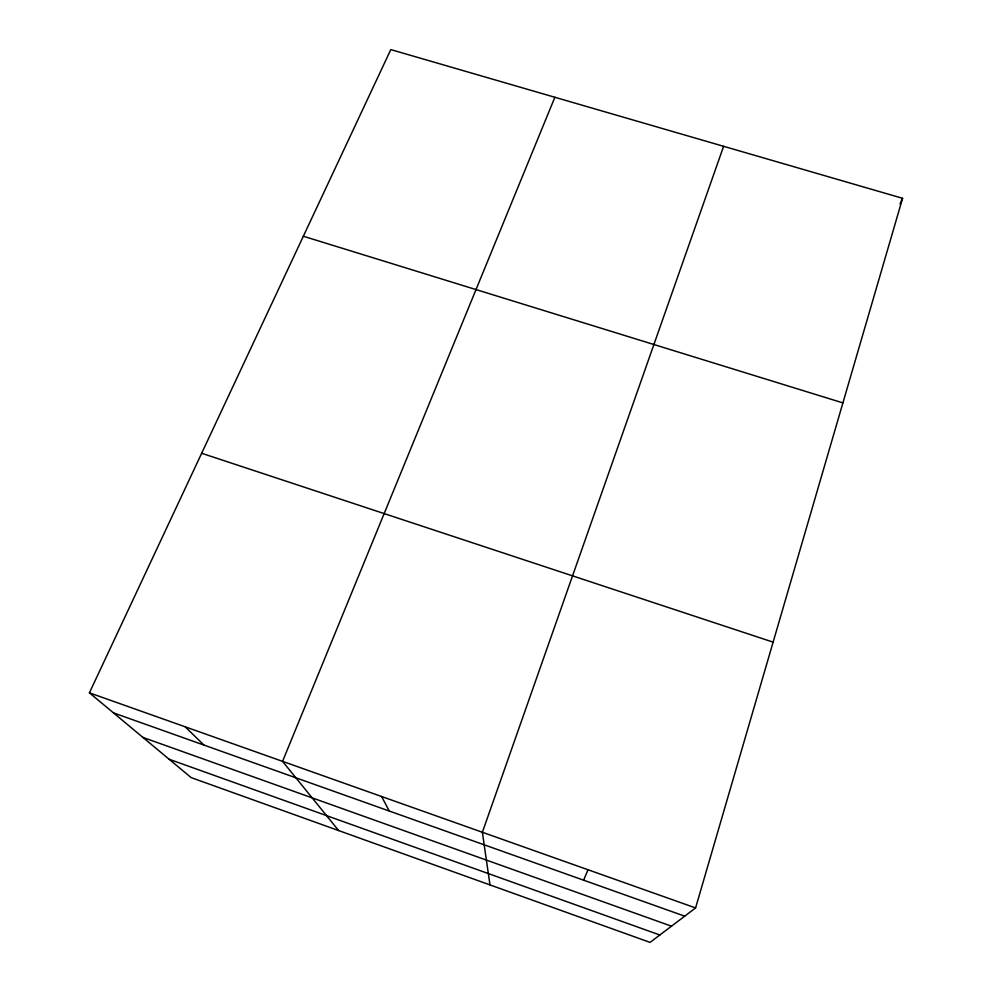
<?xml version="1.0" encoding="UTF-8"?>
<svg xmlns="http://www.w3.org/2000/svg" width="992" height="992" viewBox="0 0 992 992"><rect width="100%" height="100%" fill="white"/><g stroke="black" fill="none" stroke-linecap="round" stroke-linejoin="round"><path stroke-width="1.49" d="M695.59 907.928L902.584 198.313L390.798 49.6L89.416 692.825L191.146 777.604L650.07 942.4L695.59 907.928L89.416 692.825M723.614 146.308L482.372 832.263L489.974 884.914M554.863 97.278L282.559 761.36L338.644 830.564M583.594 880.189L588.02 869.748M900.004 203.918L902.584 198.313M303.354 236.245L842.902 402.901M201.661 453.27L773.115 642.146M113.51 712.901L684.703 916.162M142.96 737.44L671.485 926.181M169.086 759.227L659.841 934.997M185.169 726.801L203.968 745.091M381.61 796.502L389.273 811.034"/></g></svg>
